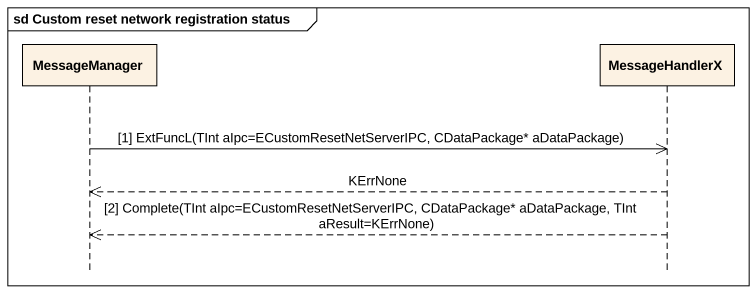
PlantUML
@startuml
mainframe sd Custom reset network registration status
hide footbox
participant MessageManager
participant MessageHandlerX

MessageManager ->> MessageHandlerX : [1] ExtFuncL(TInt aIpc=ECustomResetNetServerIPC, CDataPackage* aDataPackage)
MessageHandlerX -->> MessageManager : KErrNone
MessageHandlerX -->> MessageManager : [2] Complete(TInt aIpc=ECustomResetNetServerIPC, CDataPackage* aDataPackage, TInt aResult=KErrNone)
@enduml
